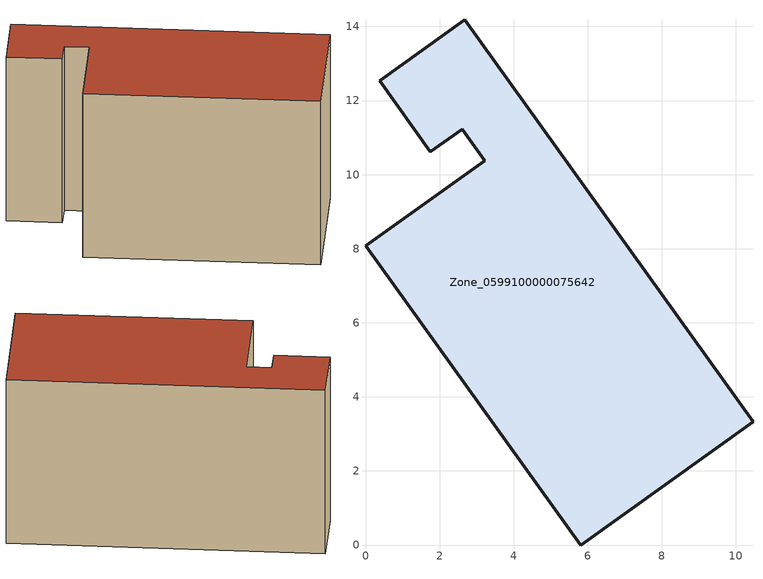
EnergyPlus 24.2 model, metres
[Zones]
Zone_0599100000075642
 floor ground (C_G): 10.46,3.32 5.81,0 0,8.07 3.22,10.37 2.61,11.22 1.75,10.61 0.38,12.53 2.68,14.18 z0
 wall outside (C_F): 2.68,14.18 0.38,12.53 1.75,10.61 2.61,11.22 3.22,10.37 0,8.07 5.81,0 10.46,3.32 2.68,14.18 z0:7.82
 roof outside (C_R): 10.46,3.32 2.68,14.18 0.38,12.53 1.75,10.61 2.61,11.22 3.22,10.37 0,8.07 5.81,0 z7.82
[BUILDING]
Pand.0599100000075642: North Axis=0; Terrain=City; Loads Convergence Tolerance Value=0.04; Temperature Convergence Tolerance Value=0.4; Solar Distribution=FullExterior; Maximum Number of Warmup Days=25; Minimum Number of Warmup Days=1
[Site:Location]
Rotterdam.The.Hague.AP_ZH_NLD Design_Conditions: Latitude=51.96; Longitude=4.45; Time Zone=1; Elevation=-4.5
[SITE:GROUNDTEMPERATURE:BUILDINGSURFACE]
18, 18, 18, 18, 18, 18, 18, 18, 18, 18, 18, 18
[MATERIAL] Thermal Absorptance=0.9; Solar Absorptance=0.7; Visible Absorptance=0.7
Name | Roughness | Thickness | Conductivity | Density | Specific Heat
G.TI.1975-1991 | MediumSmooth | 0.15 | 0.288461 | 540 | 1210
F.TI.1975-1991 | Rough | 0.3 | 0.230769 | 1920 | 840
R.TI.1975-1991 | MediumRough | 0.2 | 0.153846 | 1500 | 1000
[CONSTRUCTION]
C_G: G.TI.1975-1991
C_F: F.TI.1975-1991
C_R: R.TI.1975-1991
[ZONE]
Zone_0599100000075642: Type=1; Multiplier=1; Ceiling Height=Autocalculate; Volume=Autocalculate; Floor Area=autocalculate; Part of Total Floor Area=Yes
[ZONEINFILTRATION:DESIGNFLOWRATE]
Infil_Zone_0599100000075642: Zone or ZoneList or Space or SpaceList=Zone_0599100000075642; Schedule=AlwaysOn; Design Flow Rate Calculation Method=Flow/Area; Flow Rate per Floor Area=0.003; Constant Term Coefficient=1; Temperature Term Coefficient=0; Velocity Term Coefficient=0; Velocity Squared Term Coefficient=0
[HVACTEMPLATE:ZONE:IDEALLOADSAIRSYSTEM]
Zone_0599100000075642: Maximum Heating Supply Air Temperature=50; Minimum Cooling Supply Air Temperature=13; Maximum Heating Supply Air Humidity Ratio=0.0156; Minimum Cooling Supply Air Humidity Ratio=0.0077; Heating Limit=NoLimit; Cooling Limit=NoLimit; Dehumidification Control Type=ConstantSensibleHeatRatio; Cooling Sensible Heat Ratio=0.7; Dehumidification Setpoint=60; Humidification Control Type=None; Humidification Setpoint=30; Outdoor Air Method=None; Outdoor Air Flow Rate per Person=0.00944; Outdoor Air Flow Rate per Zone Floor Area=0; Outdoor Air Flow Rate per Zone=0; Demand Controlled Ventilation Type=None; Outdoor Air Economizer Type=NoEconomizer; Heat Recovery Type=None; Sensible Heat Recovery Effectiveness=0.7; Latent Heat Recovery Effectiveness=0.65
[ZONECONTROL:THERMOSTAT]
ThermostatControl_Zone_0599100000075642: Zone or ZoneList=Zone_0599100000075642; Control Type Schedule=DualSetpointControlType; Control 1=Thermostat_Zone_0599100000075642; Temperature Difference Between Cutout And Setpoint=0
[THERMOSTATSETPOINT:DUALSETPOINT]
Thermostat_Zone_0599100000075642: Heating Setpoint Temperature Schedule=HeatingSetpoint_Zone_0599100000075642; Cooling Setpoint Temperature Schedule=CoolingSetpoint_Zone_0599100000075642
[SCHEDULE:COMPACT]
HeatingSetpoint_Zone_0599100000075642: Through: 12/31, For: AllDays, Until: 24:00, 21
CoolingSetpoint_Zone_0599100000075642: Through: 12/31, For: AllDays, Until: 24:00, 24
DualSetpointControlType: Through: 12/31, For: AllDays, Until: 24:00, 4
AlwaysOn: Through: 12/31, For: AllDays, Until: 24:00, 1
